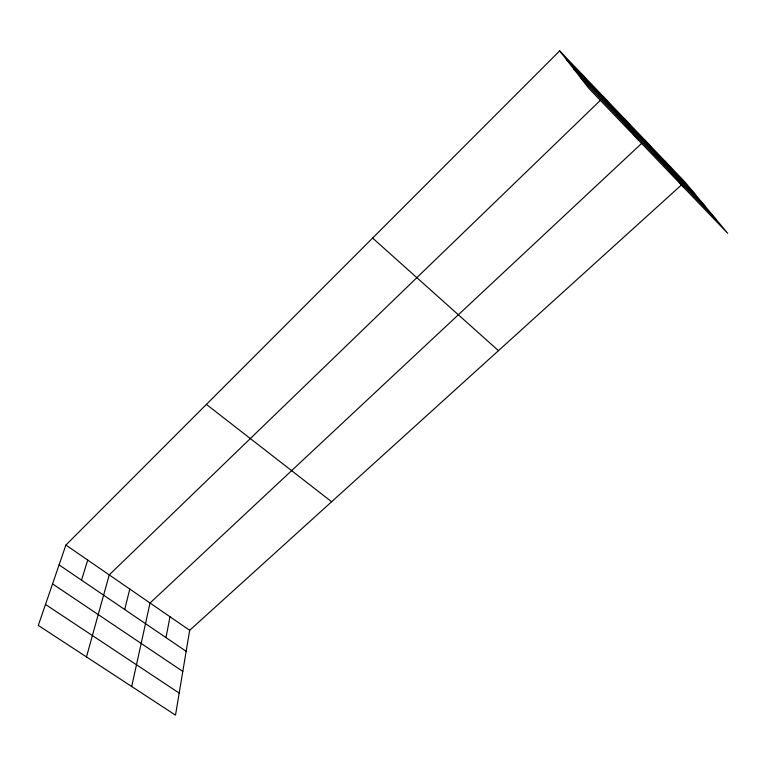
<?xml version="1.0" encoding="UTF-8"?>
<svg xmlns="http://www.w3.org/2000/svg" width="766" height="766" viewBox="0 0 766 766"><rect width="100%" height="100%" fill="white"/><g stroke="black" fill="none" stroke-linecap="round" stroke-linejoin="round"><path stroke-width="1.15" d="M682.19 184.29L189.671 630.303L175.5 715.138L38.3 625.41L65.895 545.047L559.668 50.862L684.842 181.887L727.7 233.295L588.968 88.492L559.668 50.862M165.983 637.599L170.004 616.754M131.704 686.499L150.04 603.005L642.473 142.639M124.714 609.525L129.789 589.054M86.481 656.922L109.232 574.893L600.448 100.279M81.522 580.149L87.726 560.09M602.124 98.661L603.79 97.043L638.088 139.766M45.5 604.451L179.187 693.086M52.557 583.893L182.806 671.418M59.078 564.887L186.167 651.32M65.895 545.047L189.671 630.303M206.408 404.41L331.63 501.749M372.611 238.073L498.465 350.675M581.183 78.496L716.373 219.708M566.773 59.978L695.279 194.411M573.657 68.825L705.371 206.514M665.127 161.243L675.066 173.26M645.049 140.235L683.808 187.479M624.606 118.835L633.492 129.78M581.94 74.178L589.667 83.934"/></g></svg>
